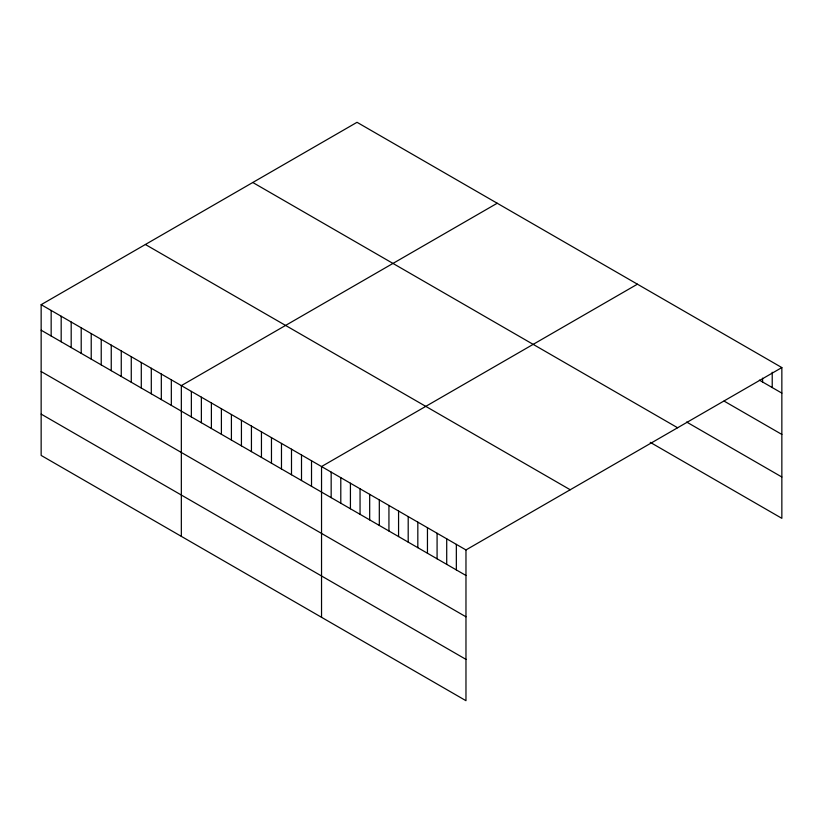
<?xml version="1.0" encoding="UTF-8"?>
<svg xmlns="http://www.w3.org/2000/svg" width="823" height="823" viewBox="0 0 823 823"><rect width="100%" height="100%" fill="white"/><g stroke="black" fill="none" stroke-linecap="round" stroke-linejoin="round"><path stroke-width="1.23" d="M41.15 304.675L465.972 549.939L465.972 700.692L41.15 455.428L41.15 304.675L357.028 122.308L781.85 367.572L781.85 518.325L650.252 442.352M497.215 203.24L181.338 385.617L181.338 536.37M637.414 284.182L321.536 466.548L321.536 617.301M465.972 549.939L781.85 367.572M759.382 380.144L781.85 393.116M724.075 401.079L781.85 434.431M686.629 422.034L781.85 477.011M252.784 182.49L677.607 427.754M145.393 244.493L570.216 489.757M41.15 330.208L465.972 575.483M41.15 371.533L465.972 616.808M41.15 414.103L465.972 659.377M772.221 372.233L772.221 387.551M762.592 378.158L762.592 381.995M456.343 544.384L456.343 569.928M446.714 538.828L446.714 564.362M437.085 533.263L437.085 558.807M427.456 527.708L427.456 553.241M417.827 522.142L417.827 547.686M408.198 516.587L408.198 542.131M398.569 511.021L398.569 536.565M388.94 505.466L388.94 531.01M379.31 499.911L379.31 525.444M369.681 494.345L369.681 519.889M360.052 488.79L360.052 514.324M350.423 483.224L350.423 508.768M340.794 477.669L340.794 503.213M331.165 472.114L331.165 497.648M311.516 460.767L311.516 486.311M301.506 454.985L301.506 480.529M291.496 449.204L291.496 474.748M281.476 443.422L281.476 468.966M271.467 437.641L271.467 463.184M261.447 431.859L261.447 457.403M251.437 426.077L251.437 451.621M241.427 420.296L241.427 445.84M231.407 414.514L231.407 440.058M221.397 408.733L221.397 434.277M211.388 402.951L211.388 428.495M201.368 397.17L201.368 422.713M191.358 391.398L191.358 416.932M171.328 379.835L171.328 405.369M161.318 374.054L161.318 399.587M151.298 368.272L151.298 393.806M141.289 362.49L141.289 388.024M131.268 356.709L131.268 382.242M121.259 350.927L121.259 376.461M111.249 345.146L111.249 370.679M101.229 339.364L101.229 364.898M91.219 333.582L91.219 359.116M81.21 327.801L81.21 353.334M71.19 322.019L71.19 347.553M61.18 316.238L61.18 341.771M51.16 310.456L51.16 335.99"/></g></svg>
